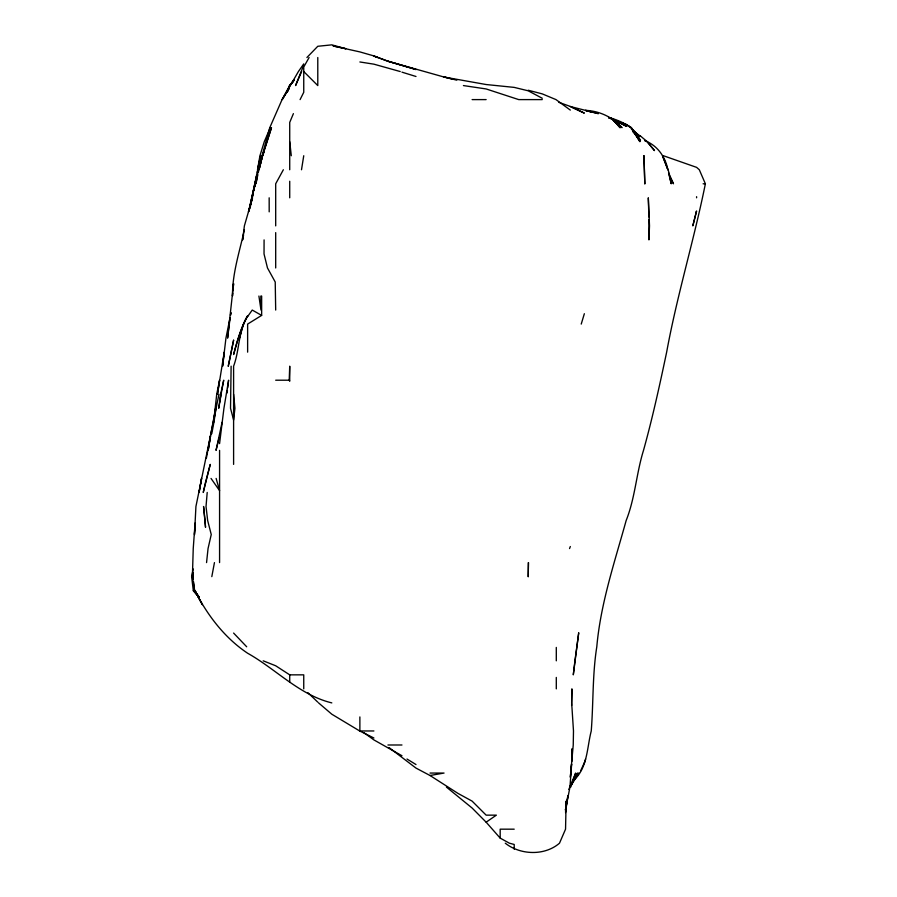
<?xml version="1.0" encoding="UTF-8"?>
<svg xmlns="http://www.w3.org/2000/svg" width="897" height="897" viewBox="0 0 897 897"><rect width="100%" height="100%" fill="white"/><g stroke="black" fill="none" stroke-linecap="round" stroke-linejoin="round"><path stroke-width="1.35" d="M571.647 705.457L571.905 688.874L571.658 702.9L573.486 730.965L573.239 744.992L570.324 777.295L571.546 764.132M264.088 239.903L264.032 253.941L267.485 267.968L275.222 281.994L275.693 310.059M505.269 843.202C520.372 855.121 544.625 856.018 559.493 843.202L565.547 829.176L566.13 801.122L565.57 811.325M571.804 761.575L572.039 748.827M289.215 380.205L289.72 366.178L289.72 381.236L289.215 380.205L275.693 380.205M571.972 759.03L572.353 748.827M231.123 366.178L230.518 408.27L233.601 420.031L234.936 408.27L233.601 394.243M195.109 524.341L194.492 534.545L195.927 506.48L218.969 394.243M571.636 764.132L569.954 787.084L565.491 810.047L566.489 801.122L565.558 812.592M207.207 492.453L206.03 506.48L207.655 520.507L211.244 534.545L208.048 548.572L206.557 562.598M232.738 293.274L232.491 296.032C232.267 273.316 239.622 251.653 244.399 229.699M232.985 290.527L233.601 283.654L227.591 338.124L230.114 317.706M567.846 796.02L565.659 811.325M195.086 523.063L193.236 548.572L192.395 576.636L194.604 590.663L197.676 595.339M567.835 796.02L565.491 810.047M193.27 574.08L193.27 579.182M227.12 392.964L227.423 390.408M227.715 387.863L228.6 380.205L223.936 408.27L219.574 443.623M247.628 316.069C240.856 328.044 237.313 341.398 233.601 354.528C237.021 341.219 240.856 327.887 247.628 315.834C238.109 331.071 239.746 349.763 233.601 366.178L233.601 464.388M206.332 458.389L215.628 408.27L213.643 422.296L216.715 394.243L219.574 380.205L217.466 394.243L224.239 352.151L222.624 366.178L225.943 338.124L230.036 317.706M214.114 421.029L216.02 408.27M301.504 169.757L303.747 155.73M663.388 155.73L696.599 167.358L699.312 169.757L705.378 183.784C694.009 240.161 677.022 295.449 666.65 352.151C659.71 385.082 652.523 417.946 643.508 450.361C636.332 473.425 635.166 497.891 626.162 520.507C614.647 562.071 600.586 603.625 596.797 646.782C592.356 674.701 593.466 702.9 591.246 730.965C587.053 747.179 587.625 766.688 574.91 779.157M230.54 315.161L230.955 312.605L230.484 315.161M211.77 433.778L213.923 422.296M221.324 392.964L223.712 380.205L220.651 394.243L218.745 408.27L221.088 394.243L219.574 402.226M211.815 576.636L214.45 562.598M243.592 234.801L242.627 239.903L244.388 225.876L252.483 197.811L248.503 211.849L256.979 174.859M252.304 197.811L253.324 192.709M256.968 174.859L253.829 190.164L256.901 174.859L255.611 181.239M253.795 190.164L255.04 183.784L249.097 210.571L260.657 155.73L257.54 169.757L259.939 155.73L264.279 141.692L270.289 127.666M250.319 206.747L255.028 183.784M257.809 174.859L255.948 183.784L258.302 169.757L269.773 127.666L282.062 99.601L289.675 85.574L294.16 80.147L289.72 85.574L287.018 91.954M258.347 172.302L258.874 169.757M193.247 568.978L191.622 576.636L193.315 590.663L198.551 596.673M222.086 422.296L216.031 450.361L219.204 437.601M259.222 168.468L261.307 160.742M239.544 338.124L243.457 324.086M261.655 159.464L262.361 156.975M262.63 155.73L259.02 169.757L262.35 155.73L271.488 127.666L262.63 155.73L264.01 151.896M581.234 324.086L584.351 313.715M584.351 763.033L585.618 759.03M287.735 90.675L289.72 85.08L292.725 82.176M570.75 787.084L575.661 773.057L568.821 789.427M287.915 90.675L289.72 85.574L293.824 80.181M569.539 548.572L570.324 546.52M303.747 65.122L295.573 85.574L301.65 71.547M293.397 113.639L289.72 122.429L289.72 169.757M287.018 92.425L289.182 87.626L286.939 92.425M580.684 770.758L584.351 762.719M300.091 99.601L303.747 92.301L303.747 67.006L309.106 57.509M283.351 169.757L275.693 183.784L275.693 225.876M289.036 88.702L282.196 99.601L298.398 71.547L303.747 63.878M247.628 316.54L252.236 310.059L261.655 315.396L247.628 324.086L247.628 352.151M574.215 779.157L578.879 773.057L571.041 785.492L577.578 773.057L569.853 787.084M289.72 85.574L293.913 80.181M306.92 57.509L317.785 46.285L331.812 44.85L345.838 48.718L333.09 45.949L359.876 51.903L373.903 55.928L387.93 61.231L415.995 69.517L387.93 61.231L373.903 56.074L377.536 57.509M446.426 787.084L472.114 808.029L486.14 822.179L496.366 815.149L486.14 815.149L472.114 801.122L458.087 793.464L430.022 775.501L415.995 768.09L389.006 747.549M430.022 775.501L444.049 773.057L430.022 773.057M472.114 99.601L486.14 99.601M542.27 99.601L518.724 99.601L486.14 88.949L463.424 85.574M703.125 183.784L705.378 183.784M193.315 590.663L198.887 596.673M263.213 660.82L275.693 665.776L289.72 674.847L303.747 674.847L303.747 688.874M318.581 702.9L331.812 714.214L359.663 730.965L373.903 730.965M387.93 744.992L401.968 744.992M514.205 829.176L500.178 829.176L500.178 838.112L509.418 843.202L514.205 844.469L514.205 849.201M359.876 61.971L373.903 64.169L400.241 71.547M387.93 61.22L444.049 77.041L486.14 84.531L514.205 87.39L528.232 90.81L542.27 98.289M585.629 110.477L598.389 113.639L570.324 106.53L584.351 113.123L570.324 106.44L558.842 102.325M444.049 77.041L452.985 79.261M444.049 76.907L456.808 80.192M528.232 90.238L542.27 93.893L555.983 99.601L570.324 110.096M590.484 111.822L585.584 110.365C599.544 110.948 612.763 117.215 622.036 127.666L613.481 120.512M331.812 702.9C299.329 694.973 276.097 669.162 247.628 653.24C224.508 637.767 207.375 615.174 194.896 590.663L202.386 604.69L194.84 590.663L197.833 595.339M401.968 72.152L415.995 76.492M608.592 117.44C621.913 121.129 634.841 127.15 640.48 140.728L632.834 131.691M637.924 135.167L640.48 136.03L647.275 141.692L654.507 150.618L647.073 141.692L644.943 140.661M626.442 124.728L613.694 120.31L626.442 124.515L631.41 127.666L639.909 141.692L631.253 127.666L626.442 124.728L608.592 117.72L612.416 118.662L626.442 126.286L612.416 119.312L626.442 124.986L613.694 120.333M635.379 134.539L640.48 136.389L631.443 129.258M644.876 140.661C657.31 145.37 665.473 156.897 667.85 169.757L662.491 155.73L668.534 171.181L671.214 183.784L668.837 173.917M373.903 738.007L359.663 730.965M401.968 755.745L373.903 739.913L363.801 732.591M407.003 759.03L415.995 764.547M307.884 692.663L317.785 702.149M303.747 71.547L317.785 85.574L317.785 57.509M233.601 633.058L246.686 646.782M500.178 838.112L486.14 822.179M193.898 590.663L198.663 597.144M211.03 478.426L219.574 490.659L216.132 478.426M199.044 597.144L194.604 590.663L193.573 581.738M670.384 177.853L673.468 183.784L668.534 172.684M258.908 296.032L260.982 310.059L260.825 296.032M289.72 141.692L291.29 155.73M205.021 520.507L203.563 506.48L205.536 527.301L205.121 521.875M648.89 216.951L648.307 197.811L649.506 225.876L648.935 239.903L649.013 219.496M269.167 197.811L269.19 211.849M696.599 196.678L696.599 197.811M556.297 647.421L556.297 660.82M556.297 677.426L556.297 688.874M359.876 716.938L359.876 730.965M289.72 181.25L289.72 197.811M289.72 674.847L289.72 682.281M275.693 232.626L275.693 267.968M261.655 296.032L261.655 315.396M219.574 450.361L219.574 562.598M643.945 155.73L644.82 183.784L643.945 155.73M528.434 562.598L528.232 576.636L528.434 562.598M574.932 660.82L573.295 674.847L578.722 632.755L574.932 660.82M193.36 572.802L192.9 576.636L193.36 572.802M210.459 436.334L208.194 450.361L210.503 436.334M201.489 478.426L199.089 492.453L201.601 478.426M233.601 340.21L228.275 366.178L233.601 340.21M257.955 169.757L257.439 172.302L257.955 169.757M205.536 482.294L203.249 492.453L210.257 464.388L205.536 482.294M696.307 211.849L692.82 225.876L696.599 210.986L696.307 211.849M612.416 118.853L609.87 118.202L612.416 118.853M620.062 127.666L612.416 118.998L620.062 127.666"/></g></svg>
